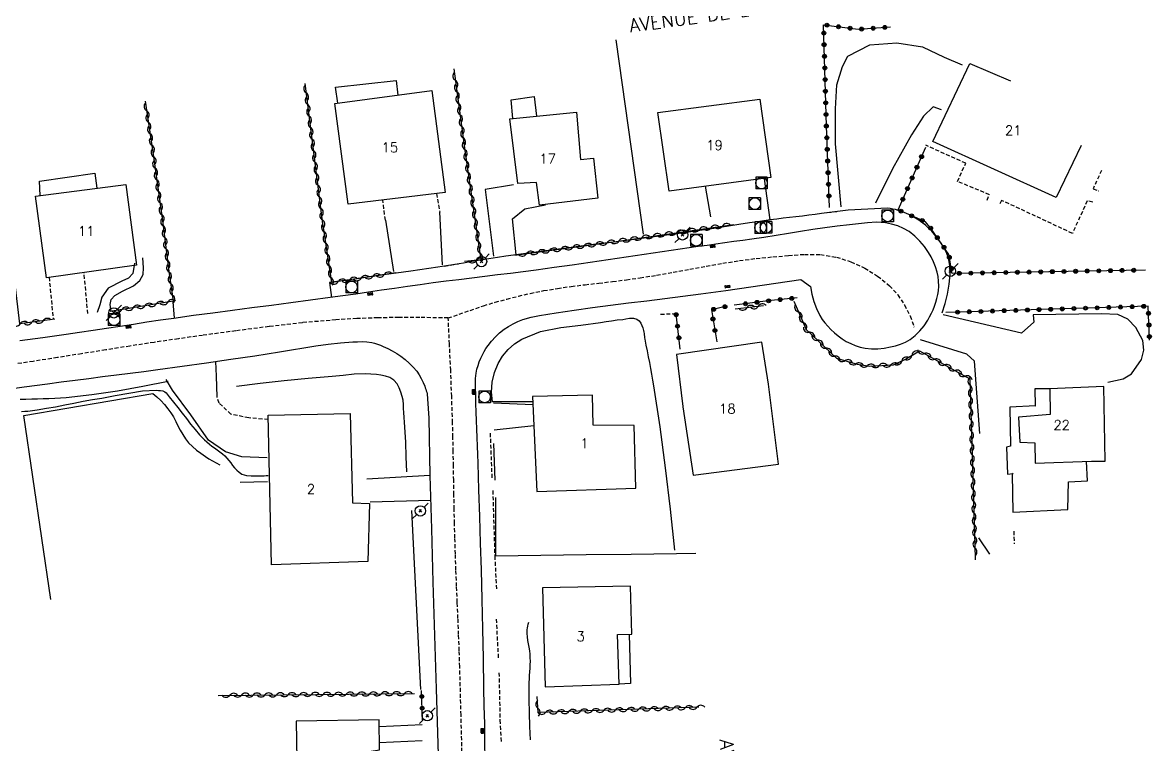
# Model space of a CAD drawing. Header units: millimetres. Extents: x 150997 to 152001, y 151999 to 153001.
# Drawn here: x 151573.2 to 151718.6, y 152225.1 to 152318.2 of the extents above; entities that cross this region are included whole.
import ezdxf
from ezdxf.enums import TextEntityAlignment as Align

# ---------------------------------------------------------------- set-up
doc = ezdxf.new("R2010")
doc.units = ezdxf.units.MM
doc.linetypes.add('DASHED', pattern=[0.75, 0.5, -0.25])
doc.layers.get('0').update_dxf_attribs({"linetype": 'CONTINUOUS'})
for name, color, linetype in [('W0001', 6, 'DASHED'), ('W0008', 7, 'CONTINUOUS'), ('W0014', 7, 'CONTINUOUS'), ('W0017', 7, 'CONTINUOUS'), ('W0101', 7, 'CONTINUOUS'), ('W0104', 1, 'CONTINUOUS'), ('W0112', 1, 'DASHED'), ('W0211', 2, 'CONTINUOUS'), ('W0214', 2, 'CONTINUOUS'), ('W0300', 7, 'CONTINUOUS'), ('W0310', 3, 'CONTINUOUS'), ('W0323', 7, 'CONTINUOUS'), ('W0401', 7, 'CONTINUOUS'), ('W0420', 7, 'CONTINUOUS'), ('W0473', 7, 'CONTINUOUS'), ('W0989', 7, 'CONTINUOUS'), ('W0991', 7, 'CONTINUOUS')]:
    doc.layers.add(name, color=color, linetype=linetype)
doc.styles.get("Standard").update_dxf_attribs({"font": 'romans.shx', "width": 0.85})

# ---------------------------------------------------------------- blocks, each defined once
blk = doc.blocks.new('T420')
for p, q in [((0.75, 0.75), (-0.75, 0.75)), ((-0.75, 0.75), (-0.75, -0.75)), ((0.75, 0.75), (0.75, -0.75)), ((0.75, -0.75), (-0.75, -0.75))]:
    blk.add_line(p, q)
blk.add_ellipse((0, 0), major_axis=(-0.53, 0.53), ratio=1, start_param=3.926991, end_param=10.210176)
blk = doc.blocks.new('T401')
for p, q in [((-0.3, 0.3), (0, 0.3)), ((-0.3, -0.25), (-0.3, 0.3)), ((-0.3, 0.15), (0, 0.15)), ((-0.3, 0), (0, 0)), ((0, 0.3), (0, -0.25)), ((-0.3, -0.15), (0, -0.15)), ((-0.3, -0.25), (-0.3, -0.3)), ((-0.3, -0.3), (0, -0.3)), ((0, -0.3), (0, -0.25))]:
    blk.add_line(p, q)
blk = doc.blocks.new('T473')
for p, q in [((-0.166667, 0.166667), (0.166667, -0.166667)), ((-0.166667, -0.166667), (0.166667, 0.166667)), ((0.500001, 0.500001), (1.000002, 1.000002)), ((-1.000002, -1.000002), (-0.500001, -0.500001))]:
    blk.add_line(p, q)
blk.add_ellipse((0, 0), major_axis=(0.471405, 0.471405), ratio=1, start_param=5.4977871438, end_param=11.780972451)
blk = doc.blocks.new('t310o')
at = {"color": 0, "linetype": 'Continuous'}
for centre, start, end in [((-0.5, 0.38), 216.8699, 323.1304), ((0.5, -0.37), 36.8699, 143.1303)]:
    blk.add_arc(centre, 0.625, start, end, dxfattribs=at)
blk = doc.blocks.new('t323o')
at = {"color": 0, "linetype": 'Continuous'}
for radius in [0.25, 0.15]:
    blk.add_circle((0, 0), radius, dxfattribs=at)

msp = doc.modelspace()

# ---------------------------------------------------------------- linework, layer by layer
at = {"layer": 'W0001'}
for points in [[(151628.02, 152280.09), (151632.57, 152281.67), (151634.06, 152282.12), (151635.56, 152282.53), (151637.07, 152282.91), (151638.59, 152283.26), (151640.34, 152283.61), (151642.11, 152283.91), (151643.88, 152284.16), (151645.65, 152284.38), (151647.43, 152284.58), (151649.2, 152284.79), (151650.98, 152285.01), (151652.75, 152285.26), (151654.88, 152285.6), (151657.02, 152285.98), (151659.14, 152286.37), (151661.27, 152286.77), (151663.4, 152287.14), (151665.55, 152287.48), (151667.7, 152287.76), (151669.86, 152287.97), (151671.87, 152288.14), (151673.92, 152288.29), (151675.99, 152288.27), (151678.04, 152287.93), (151679.91, 152287.34), (151681.69, 152286.52), (151683.36, 152285.48), (151684.89, 152284.24), (151685.95, 152283.07), (151686.83, 152281.77), (151687.53, 152280.36), (151688.06, 152278.9)], [(151628.02, 152280.09), (151624.36, 152280.15), (151621.66, 152280.15), (151618.95, 152280.11), (151616.24, 152280.01), (151613.54, 152279.85), (151609.23, 152279.48), (151604.94, 152278.99), (151600.65, 152278.43), (151596.37, 152277.85), (151593.25, 152277.41), (151590.13, 152276.95), (151587.01, 152276.47), (151583.89, 152275.98), (151580.78, 152275.48), (151577.67, 152274.99), (151574.55, 152274.5), (151571.43, 152274.04)], [(151629.83, 152222.68), (151629.68, 152228.91), (151629.51, 152235.13), (151629.44, 152237.21), (151629.36, 152239.29), (151629.28, 152241.37), (151629.19, 152243.44), (151629.1, 152245.52), (151629.02, 152247.6), (151628.94, 152249.68), (151628.88, 152251.75), (151628.83, 152253.61), (151628.79, 152255.47), (151628.76, 152257.33), (151628.73, 152259.18), (151628.7, 152261.04), (151628.67, 152262.9), (151628.63, 152264.76), (151628.58, 152266.61), (151628.47, 152269.98), (151628.34, 152273.35), (151628.19, 152276.72), (151628.02, 152280.09)]]:
    msp.add_lwpolyline(points, dxfattribs=at)
at = {"layer": 'W0008'}
msp.add_lwpolyline([(151570.39, 152270.79), (151573.38, 152271.21), (151576.37, 152271.62), (151578.15, 152271.85), (151579.93, 152272.08), (151581.71, 152272.31), (151583.48, 152272.53), (151585.26, 152272.75), (151587.04, 152272.98), (151588.82, 152273.21), (151590.6, 152273.45), (151593.73, 152273.88), (151596.86, 152274.32), (151599.99, 152274.77), (151603.12, 152275.21), (151604.7, 152275.45), (151606.27, 152275.71), (151607.84, 152275.98), (151609.4, 152276.24), (151610.98, 152276.49), (151612.56, 152276.71), (151614.14, 152276.88), (151615.73, 152277), (151616.34, 152277.03), (151616.95, 152277.04), (151617.55, 152277.01), (151618.16, 152276.93), (151618.54, 152276.84), (151618.91, 152276.71), (151619.28, 152276.57), (151619.64, 152276.41), (151620.23, 152276.14), (151620.81, 152275.84), (151621.38, 152275.52), (151621.93, 152275.15), (151622.48, 152274.72), (151623.01, 152274.26), (151623.51, 152273.76), (151623.96, 152273.23), (151624.27, 152272.77), (151624.54, 152272.29), (151624.78, 152271.79), (151624.99, 152271.29), (151625.07, 152271.1), (151625.14, 152270.91), (151625.2, 152270.72), (151625.25, 152270.52), (151625.29, 152270.31), (151625.32, 152270.1), (151625.35, 152269.88), (151625.37, 152269.67), (151625.52, 152267.2), (151625.58, 152264.73), (151625.61, 152262.25), (151625.66, 152259.78), (151625.86, 152252.91), (151626.06, 152246.05), (151626.26, 152239.18), (151626.46, 152232.31)], dxfattribs=at)
at = {"layer": 'W0014'}
for points in [[(151676.13, 152293.57), (151675.31, 152293.44), (151674.48, 152293.32), (151673.66, 152293.22), (151672.83, 152293.12), (151672, 152293.03), (151671.18, 152292.94), (151670.35, 152292.84), (151669.52, 152292.73), (151668.17, 152292.54), (151666.83, 152292.34), (151665.48, 152292.14), (151664.13, 152291.93), (151662.78, 152291.71), (151661.44, 152291.51), (151660.09, 152291.3), (151658.74, 152291.11), (151655.83, 152290.71), (151652.92, 152290.33), (151650.01, 152289.95), (151647.1, 152289.59), (151644.18, 152289.22), (151641.27, 152288.84), (151638.36, 152288.45), (151635.46, 152288.04), (151634.36, 152287.88), (151633.27, 152287.71), (151632.17, 152287.53), (151631.08, 152287.35), (151629.99, 152287.17), (151628.89, 152287), (151627.8, 152286.82), (151626.7, 152286.65), (151623.21, 152286.13), (151619.72, 152285.63), (151616.23, 152285.14), (151612.73, 152284.67)], [(151679.55, 152293.98), (151676.13, 152293.57)], [(151684.63, 152294.22), (151679.55, 152293.98)], [(151687.71, 152293.25), (151687.3, 152293.46), (151686.87, 152293.65), (151686.44, 152293.82), (151686, 152293.96), (151685.66, 152294.06), (151685.32, 152294.13), (151684.98, 152294.19), (151684.63, 152294.22)], [(151691.66, 152280.74), (151692.04, 152281.95), (151692.36, 152283.18), (151692.59, 152284.43), (151692.7, 152285.71), (151692.69, 152286.27), (151692.65, 152286.83), (151692.57, 152287.38), (151692.43, 152287.92), (151692.17, 152288.6), (151691.84, 152289.24), (151691.45, 152289.84), (151691.03, 152290.42), (151690.33, 152291.26), (151689.54, 152292.03), (151688.67, 152292.7), (151687.71, 152293.25)], [(151674.7, 152284.13), (151674.89, 152283.17), (151675.13, 152282.22), (151675.46, 152281.29), (151675.89, 152280.4), (151676.19, 152279.91), (151676.55, 152279.45), (151676.93, 152279.02), (151677.34, 152278.61), (151677.79, 152278.19), (151678.27, 152277.78), (151678.78, 152277.4), (151679.32, 152277.07), (151679.89, 152276.78), (151680.48, 152276.53), (151681.09, 152276.32), (151681.73, 152276.19), (151682.55, 152276.11), (151683.37, 152276.12), (151684.19, 152276.21), (151685, 152276.35), (151685.66, 152276.5), (151686.31, 152276.7), (151686.94, 152276.96), (151687.54, 152277.3), (151688.21, 152277.83), (151688.81, 152278.43), (151689.35, 152279.09), (151689.81, 152279.8), (151690.06, 152280.24), (151690.29, 152280.7), (151690.5, 152281.16), (151690.69, 152281.63), (151690.86, 152282.11), (151691, 152282.6), (151691.11, 152283.1), (151691.19, 152283.6), (151691.23, 152284.21), (151691.21, 152284.82), (151691.14, 152285.42), (151691.02, 152286.01), (151690.82, 152286.68), (151690.57, 152287.32), (151690.26, 152287.95), (151689.9, 152288.54), (151689.38, 152289.29), (151688.8, 152290), (151688.15, 152290.65), (151687.42, 152291.22), (151686.7, 152291.63), (151685.95, 152291.96), (151685.16, 152292.2), (151684.35, 152292.36), (151683.19, 152292.44), (151682.03, 152292.37), (151680.88, 152292.23), (151679.74, 152292.1), (151678.15, 152291.92), (151676.57, 152291.71), (151675, 152291.48), (151673.42, 152291.24), (151671.85, 152290.99), (151670.28, 152290.73), (151668.71, 152290.48), (151667.13, 152290.25), (151665.98, 152290.09), (151664.83, 152289.93), (151663.67, 152289.76), (151662.52, 152289.61), (151661.37, 152289.45), (151660.22, 152289.28), (151659.07, 152289.12), (151657.91, 152288.96), (151655.59, 152288.62), (151653.27, 152288.28), (151650.95, 152287.94), (151648.63, 152287.59), (151646.31, 152287.25), (151643.99, 152286.91), (151641.67, 152286.58), (151639.35, 152286.26), (151637.69, 152286.04), (151636.04, 152285.83), (151634.38, 152285.63), (151632.72, 152285.43), (151631.06, 152285.23), (151629.4, 152285.02), (151627.75, 152284.82), (151626.09, 152284.6), (151624.42, 152284.37), (151622.76, 152284.14), (151621.1, 152283.9), (151619.44, 152283.66), (151617.77, 152283.42), (151616.11, 152283.18), (151614.45, 152282.94), (151612.79, 152282.71), (151610.27, 152282.37), (151607.76, 152282.03), (151605.24, 152281.71), (151602.73, 152281.38), (151600.21, 152281.06), (151597.7, 152280.73), (151595.18, 152280.39), (151592.67, 152280.04), (151590.93, 152279.79), (151589.2, 152279.54), (151587.46, 152279.27), (151585.73, 152279.01), (151583.99, 152278.74), (151582.26, 152278.48), (151580.52, 152278.22), (151578.79, 152277.97), (151575.8, 152277.55), (151572.82, 152277.15)], [(151612.73, 152284.67), (151613, 152282.74)], [(151632.8, 152223.2), (151632.76, 152225.5), (151632.72, 152227.79), (151632.67, 152230.09), (151632.63, 152232.38), (151632.55, 152236.2), (151632.47, 152240.01), (151632.38, 152243.83), (151632.29, 152247.64), (151632.19, 152251.08), (151632.09, 152254.52), (151631.98, 152257.96), (151631.86, 152261.39), (151631.83, 152262.49), (151631.78, 152263.58), (151631.74, 152264.68), (151631.69, 152265.77), (151631.65, 152266.86), (151631.61, 152267.96), (151631.58, 152269.05), (151631.57, 152270.15), (151631.56, 152270.5), (151631.55, 152270.85), (151631.54, 152271.21), (151631.53, 152271.56), (151631.53, 152271.91), (151631.54, 152272.27), (151631.57, 152272.62), (151631.62, 152272.98), (151631.72, 152273.48), (151631.86, 152273.97), (151632.03, 152274.45), (151632.22, 152274.92), (151632.42, 152275.34), (151632.64, 152275.76), (151632.89, 152276.16), (151633.16, 152276.55), (151633.62, 152277.12), (151634.12, 152277.66), (151634.65, 152278.17), (151635.23, 152278.63), (151635.79, 152279.01), (151636.38, 152279.35), (151637, 152279.64), (151637.63, 152279.89), (151638.69, 152280.2), (151639.78, 152280.42), (151640.87, 152280.58), (151641.95, 152280.75), (151644.27, 152281.11), (151646.6, 152281.44), (151648.93, 152281.75), (151651.26, 152282.04), (151653.6, 152282.32), (151655.93, 152282.6), (151658.26, 152282.89), (151660.59, 152283.2), (151663.81, 152283.65), (151667.03, 152284.1), (151670.25, 152284.57), (151673.47, 152285.04)], [(151673.47, 152285.04), (151674.7, 152284.13)], [(151592.74, 152280.05), (151592.57, 152282.16)], [(151626.46, 152232.31), (151626.61, 152228.04), (151626.74, 152223.78)]]:
    msp.add_lwpolyline(points, dxfattribs=at)
at = {"layer": 'W0017'}
for points in [[(151678.66, 152294.43), (151677.92, 152302.54), (151677.92, 152307.06), (151678.09, 152310.14), (151678.84, 152312.49), (151679.5, 152313.81), (151682.34, 152315.29), (151685.82, 152315.55), (151689.13, 152315.05), (151691.91, 152313.71), (151694.27, 152312.7)], [(151691.58, 152306.92), (151690.51, 152307.3), (151689.25, 152306.1), (151687.7, 152303.71), (151685.29, 152299.29), (151683.1, 152294.89)], [(151669.49, 152292.73), (151668.78, 152298.02)], [(151636.43, 152297.23), (151632.77, 152296.66), (151633.86, 152288.05)], [(151661.13, 152297.06), (151661.8, 152293.14)], [(151636.77, 152288.23), (151636.29, 152292.87), (151637.9, 152294.15), (151640.54, 152294.69)], [(151627.3, 152286.95), (151626.93, 152293.73)], [(151619.93, 152292.69), (151620.96, 152286.1)], [(151584.58, 152280.94), (151584.45, 152281.82), (151584.58, 152282.49), (151585.06, 152282.98), (151586.03, 152283.53), (151587.45, 152284.25), (151588.28, 152284.93), (151588.73, 152285.71), (151588.77, 152286.54), (151588.68, 152287.83)], [(151587.58, 152287.16), (151587.37, 152285.83), (151586.82, 152285.22), (151585.95, 152284.85), (151584.22, 152283.94), (151583.39, 152282.77), (151583.11, 152281.78), (151582.77, 152280.81)], [(151713.03, 152271.82), (151715, 152272.24), (151716.09, 152272.91), (151717.37, 152274.73), (151717.64, 152275.93), (151717.52, 152277.19), (151716.63, 152278.87), (151715.61, 152279.92), (151714.29, 152280.53), (151712.19, 152280.64), (151703.4, 152280.5), (151703.47, 152279.57), (151701.89, 152278.14), (151691.78, 152280.49)], [(151696.51, 152265.21), (151695.85, 152274.51), (151694.83, 152275.43), (151688.88, 152277.27)], [(151598.23, 152269.92), (151598.18, 152272.57), (151598.09, 152274.5)], [(151604.7, 152262.06), (151601.44, 152262.2), (151599.34, 152262.85), (151597.14, 152264.33), (151594.85, 152267.62), (151592.49, 152270.79), (151591.67, 152272.18)], [(151633.86, 152269.17), (151638.95, 152268.94)], [(151639.06, 152266.17), (151633.93, 152265.62)], [(151617.52, 152259.34), (151625.66, 152259.85)], [(151625.75, 152256.58), (151617.96, 152256.35)], [(151624.67, 152227.68), (151619.12, 152227.41)], [(151624.66, 152225.58), (151619.14, 152225.35)]]:
    msp.add_lwpolyline(points, dxfattribs=at)
at = {"layer": 'W0101'}
for points in [[(151706.35, 152295.62), (151690.45, 152302.82), (151695.25, 152312.9), (151700.48, 152310.65)], [(151709.59, 152302.31), (151706.35, 152295.62)]]:
    msp.add_lwpolyline(points, dxfattribs=at)
for points in [[(151627.62, 152296.27), (151615.11, 152294.75), (151613.39, 152307.71), (151625.92, 152309.41)], [(151669.6, 152298.18), (151656.5, 152296.45), (151655.05, 152306.57), (151668.18, 152308.28)], [(151647.29, 152295.51), (151639.77, 152294.63), (151639.41, 152297.57), (151637, 152297.43), (151635.97, 152305.77), (151644.57, 152306.61), (151645.08, 152300.53), (151646.74, 152300.67)], [(151587.84, 152286.9), (151576.27, 152285.27), (151574.83, 152295.8), (151586.49, 152297.28)], [(151670.59, 152261.27), (151669.28, 152271.57), (151668.45, 152276.99), (151657.42, 152275.4), (151658.26, 152268.69), (151658.26, 152268.66), (151659.58, 152259.82)], [(151638.9, 152269.98), (151639.42, 152257.71), (151652.2, 152258.14), (151651.97, 152266.23), (151646.72, 152266.27), (151646.6, 152270.16)], [(151712.68, 152261.64), (151712.52, 152271.24), (151705.54, 152270.97), (151705.59, 152267.66), (151701.49, 152267.3), (151701.67, 152264.08), (151703.61, 152264.02), (151703.66, 152261.36), (151710.91, 152261.62)], [(151615.39, 152267.78), (151615.69, 152256.26), (151617.87, 152256.2), (151617.68, 152248.69), (151605.27, 152248.29), (151604.81, 152267.58)], [(151651.51, 152245.53), (151640.17, 152245.32), (151640.51, 152232.56), (151650.07, 152232.88), (151649.84, 152239.3), (151651.69, 152239.36)], [(151618.33, 152215.8), (151618.11, 152224.26), (151619.15, 152224.44), (151619.11, 152228.29), (151608.41, 152228.14), (151608.66, 152215.53)]]:
    msp.add_lwpolyline(points, close=True, dxfattribs=at)
at = {"layer": 'W0104'}
for points in [[(151613.8, 152307.77), (151613.48, 152309.83), (151621.32, 152310.71), (151621.52, 152308.82)], [(151636.35, 152305.81), (151636.13, 152308.22), (151639.1, 152308.63), (151639.38, 152306.11)], [(151575.46, 152295.88), (151575.36, 152297.73), (151582.47, 152298.75), (151582.75, 152296.81)], [(151705.54, 152270.97), (151703.6, 152270.96), (151703.65, 152268.78), (151703.68, 152268.78), (151700.38, 152268.6), (151700.49, 152263.57), (151700.49, 152263.55), (151699.96, 152263.44), (151700.07, 152259.97), (151700.82, 152260.04), (151700.69, 152259.98), (151700.77, 152255.08), (151707.88, 152255.43), (151707.95, 152258.96), (151710.42, 152259.1), (151710.29, 152261.6)], [(151651.34, 152239.35), (151651.52, 152232.98), (151650.07, 152232.88)]]:
    msp.add_lwpolyline(points, dxfattribs=at)
at = {"layer": 'W0112'}
for points in [[(151697.45, 152295.27), (151697.77, 152295.98), (151693.65, 152297.68), (151694.7, 152300.02), (151689.55, 152302.35)], [(151712.21, 152299.1), (151711.12, 152296.75), (151711.84, 152296.46)], [(151626.52, 152296.13), (151626.93, 152293.73)], [(151619.93, 152292.69), (151619.58, 152295.29)], [(151711.07, 152295.02), (151710.36, 152295.18), (151708.46, 152290.99), (151699.33, 152295.25), (151699.01, 152294.64)], [(151676.87, 152293.67), (151678.17, 152293.82)], [(151581.57, 152280.65), (151581.1, 152285.95)], [(151627.52, 152286.77), (151629.35, 152287.08)], [(151576.59, 152285.33), (151577.11, 152280.03)], [(151657.38, 152280.62), (151655.23, 152280.52)], [(151604.83, 152267.01), (151602.32, 152267.21), (151600.01, 152267.69), (151598.49, 152269.12), (151598.23, 152269.92)], [(151633.42, 152265.25), (151633.66, 152259.26)], [(151633.76, 152257.84), (151634.02, 152249.41), (151634.24, 152244.95)], [(151700.91, 152252.62), (151700.94, 152250.97)], [(151634.2, 152241.29), (151634.47, 152236.22)], [(151634.56, 152234.37), (151634.69, 152228.38), (151634.67, 152228.27), (151634.83, 152225.43)]]:
    msp.add_lwpolyline(points, dxfattribs=at)
at = {"layer": 'W0211'}
for points in [[(151573.05, 152268.03), (151573.45, 152268.06), (151573.85, 152268.1), (151575.04, 152268.26), (151576.24, 152268.45), (151577.43, 152268.66), (151578.62, 152268.89), (151579.8, 152269.12), (151580.99, 152269.35), (151582.18, 152269.57), (151583.37, 152269.77), (151585.1, 152270.08), (151586.85, 152270.42), (151588.61, 152270.68), (151590.39, 152270.77), (151590.67, 152270.76), (151590.95, 152270.75), (151591.24, 152270.69), (151591.51, 152270.58), (151591.68, 152270.45), (151591.82, 152270.28), (151591.95, 152270.1), (151592.07, 152269.94), (151592.64, 152269.25), (151593.2, 152268.54), (151593.74, 152267.83), (151594.28, 152267.12), (151594.83, 152266.41), (151595.4, 152265.71), (151595.99, 152265.04), (151596.61, 152264.39), (151596.92, 152264.11), (151597.24, 152263.84), (151597.58, 152263.59), (151597.92, 152263.34), (151598.26, 152263.1), (151598.59, 152262.85), (151598.92, 152262.6), (151599.23, 152262.32), (151599.51, 152262.04), (151599.77, 152261.73), (151600, 152261.41), (151600.23, 152261.09), (151600.49, 152260.77), (151600.77, 152260.47), (151601.08, 152260.2), (151601.44, 152259.98), (151602.02, 152259.79), (151602.62, 152259.73), (151603.22, 152259.74), (151603.79, 152259.74), (151604.05, 152259.74), (151604.32, 152259.75), (151604.58, 152259.77), (151604.84, 152259.8)], [(151696.36, 152251.75), (151697.79, 152249.64)], [(151638.63, 152225.71), (151638.54, 152227.45), (151638.48, 152229.19), (151638.45, 152230.93), (151638.45, 152232.67), (151638.46, 152233.12), (151638.48, 152233.58), (151638.51, 152234.03), (151638.54, 152234.48), (151638.57, 152234.94), (151638.6, 152235.39), (151638.61, 152235.85), (151638.6, 152236.3), (151638.57, 152236.75), (151638.52, 152237.2), (151638.45, 152237.65), (151638.37, 152238.09), (151638.3, 152238.54), (151638.24, 152238.98), (151638.21, 152239.44), (151638.21, 152239.89), (151638.23, 152240.14), (151638.27, 152240.39), (151638.33, 152240.63), (151638.4, 152240.87)]]:
    msp.add_lwpolyline(points, dxfattribs=at)
at = {"layer": 'W0214'}
msp.add_lwpolyline([(151572.86, 152269.61), (151573.6, 152269.64), (151574.35, 152269.67), (151575.09, 152269.68), (151575.83, 152269.7), (151576.57, 152269.72), (151577.31, 152269.75), (151578.06, 152269.79), (151578.8, 152269.85), (151582.11, 152270.24), (151585.41, 152270.71), (151588.69, 152271.29), (151591.95, 152271.95)], dxfattribs=at)
at = {"layer": 'W0300'}
for points in [[(151653.2, 152290.88), (151649.67, 152315.94)], [(151633.71, 152269.28), (151633.6, 152270.55), (151633.68, 152271.82), (151633.97, 152273.06), (151634.44, 152274.24), (151635.01, 152275.18), (151635.73, 152276.03), (151636.56, 152276.75), (151637.49, 152277.34), (151639.93, 152278.34), (151642.53, 152278.86), (151645.13, 152279.15), (151647.65, 152279.5), (151648.36, 152279.62), (151649.07, 152279.74), (151649.79, 152279.83), (151650.51, 152279.91), (151650.93, 152279.97), (151651.39, 152280.06), (151651.88, 152280.08), (151652.34, 152279.94), (151652.62, 152279.72), (151652.83, 152279.43), (151652.97, 152279.12), (151653.09, 152278.82), (151653.15, 152278.64), (151653.2, 152278.46), (151653.23, 152278.28), (151653.26, 152278.09), (151653.28, 152277.91), (151653.3, 152277.72), (151653.32, 152277.54), (151653.35, 152277.35), (151653.49, 152276.6), (151653.64, 152275.85), (151653.79, 152275.1), (151653.94, 152274.35), (151654.08, 152273.59), (151654.23, 152272.84), (151654.36, 152272.09), (151654.49, 152271.33), (151655.28, 152266.05), (151655.99, 152260.76), (151656.62, 152255.47), (151657.18, 152250.16)], [(151622.67, 152260.26), (151622.62, 152262.18), (151622.54, 152264.1), (151622.43, 152266.01), (151622.3, 152267.93), (151622.28, 152268.44), (151622.26, 152268.96), (151622.21, 152269.48), (151622.1, 152269.99), (151621.93, 152270.54), (151621.72, 152271.09), (151621.43, 152271.62), (151621.03, 152272.07), (151620.51, 152272.4), (151619.93, 152272.61), (151619.34, 152272.73), (151618.76, 152272.82), (151617.33, 152272.91), (151615.89, 152272.83), (151614.48, 152272.68), (151613.07, 152272.54), (151609.98, 152272.28), (151606.89, 152271.98), (151603.81, 152271.63), (151600.73, 152271.24)], [(151573.35, 152267.53), (151589.94, 152270.37)], [(151589.94, 152270.37), (151590.48, 152269.92), (151590.98, 152269.44), (151591.46, 152268.93), (151591.91, 152268.4), (151592.28, 152267.87), (151592.61, 152267.33), (151592.91, 152266.76), (151593.2, 152266.19), (151593.49, 152265.62), (151593.81, 152265.06), (151594.16, 152264.52), (151594.56, 152264.02), (151595.05, 152263.51), (151595.6, 152263.06), (151596.16, 152262.65), (151596.74, 152262.25), (151597.19, 152261.95), (151597.64, 152261.68), (151598.11, 152261.42), (151598.59, 152261.18)], [(151638.93, 152269.27), (151633.71, 152269.28)], [(151576.81, 152243.79), (151573.35, 152267.53)], [(151633.85, 152263.9), (151634.02, 152259.2)], [(151601.23, 152258.94), (151604.75, 152259.01)], [(151634.13, 152256.97), (151634.12, 152249.39)], [(151624.49, 152232.21), (151623.32, 152255.28)], [(151634.12, 152249.42), (151639.95, 152249.51), (151645.78, 152249.59), (151651.61, 152249.67), (151657.43, 152249.75), (151659.91, 152249.78)]]:
    msp.add_lwpolyline(points, dxfattribs=at)
at = {"layer": 'W0310'}
for points in [[(151628.74, 152312.18), (151630.16, 152301.66), (151632.24, 152287.58), (151630.14, 152287.35)], [(151621.26, 152285.91), (151613.01, 152284.66), (151611.93, 152291.76), (151611.92, 152291.87), (151609.57, 152310.29)], [(151588.96, 152308.05), (151589.96, 152301.46), (151591.15, 152292.97), (151592.02, 152286.12), (151592.58, 152282.25), (151584.48, 152280.93)], [(151577.32, 152279.92), (151572.83, 152279.34), (151571.06, 152294.23), (151571.05, 152294.42), (151569.63, 152305.34)], [(151636.62, 152288.17), (151649.96, 152289.98), (151664.81, 152292.15)], [(151668.66, 152281.67), (151665, 152281.24)], [(151672.54, 152282.24), (151674.13, 152278.6), (151678.07, 152274.9), (151680.71, 152274.14), (151682.34, 152273.9), (151685.42, 152274.05), (151686.95, 152274.77), (151688.73, 152275.85)], [(151688.73, 152275.85), (151695.24, 152272.25), (151695.89, 152250.84), (151695.92, 152248.94)], [(151598.39, 152231.45), (151623.66, 152231.7)], [(151660.31, 152229.93), (151639.62, 152229.25), (151639.49, 152231.29)]]:
    msp.add_lwpolyline(points, dxfattribs=at)
at = {"layer": 'W0323'}
for points in [[(151677.14, 152294.32), (151676.75, 152304.85), (151676.39, 152317.88), (151680.86, 152317.29), (151685, 152317.6)], [(151686, 152294.02), (151689.56, 152302.1)], [(151717.86, 152286.27), (151692.97, 152285.83), (151692.53, 152288.28), (151690.26, 152291.58), (151689.54, 152292.46), (151686, 152294.02)], [(151663.94, 152281.6), (151661.93, 152281.13), (151662.64, 152277)], [(151672.98, 152282.69), (151669.26, 152282.29), (151664.85, 152281.73)], [(151718.39, 152277.23), (151718.23, 152281.61), (151692.16, 152280.79)], [(151657.93, 152276.05), (151657.38, 152280.62)], [(151624.72, 152228.32), (151624.59, 152232.1)]]:
    msp.add_lwpolyline(points, dxfattribs=at)

# ---------------------------------------------------------------- block references
at = {"layer": 'W0310'}
for p, rotation in [((151628.93, 152310.72), 277.7032037438422), ((151609.72, 152309.09), 97.27655832045834), ((151629.13, 152309.24), 277.7032037438422), ((151589.15, 152306.8), 278.6892054568195), ((151609.91, 152307.6), 97.27655832045834), ((151629.33, 152307.75), 277.7032037438422), ((151589.38, 152305.32), 278.6892054568195), ((151610.1, 152306.11), 97.27655832045834), ((151629.54, 152306.27), 277.7032037438422), ((151589.6, 152303.84), 278.6892054568195), ((151610.29, 152304.63), 97.27655832045834), ((151629.74, 152304.78), 277.7032037438422), ((151589.83, 152302.35), 278.6892054568195), ((151610.48, 152303.14), 97.27655832045834), ((151629.94, 152303.29), 277.7032037438422), ((151590.05, 152300.87), 277.9270104242516), ((151610.67, 152301.65), 97.27655832045834), ((151630.14, 152301.81), 277.7032037438422), ((151610.86, 152300.16), 97.27655832045834), ((151630.36, 152300.32), 278.426527535716), ((151590.25, 152299.38), 277.9270104242516), ((151611.05, 152298.68), 97.27655832045834), ((151630.58, 152298.84), 278.426527535716), ((151590.46, 152297.9), 277.9270104242516), ((151611.24, 152297.19), 97.27655832045834), ((151630.8, 152297.35), 278.426527535716), ((151590.67, 152296.41), 277.9270104242516), ((151611.43, 152295.7), 97.27655832045834), ((151631.02, 152295.87), 278.426527535716), ((151590.88, 152294.93), 277.9270104242516), ((151611.62, 152294.21), 97.27655832045834), ((151631.24, 152294.39), 278.426527535716), ((151591.08, 152293.44), 277.9270104242516), ((151611.81, 152292.72), 97.27655832045834), ((151631.46, 152292.9), 278.426527535716), ((151591.28, 152291.95), 277.2939327332064), ((151612.01, 152291.24), 98.62974579032415), ((151631.68, 152291.42), 278.426527535716), ((151660.39, 152291.5), 8.29856169766284), ((151661.88, 152291.72), 8.29856169766284), ((151663.36, 152291.93), 8.29856169766284), ((151591.47, 152290.47), 277.2939327332064), ((151612.23, 152289.75), 98.62974579032415), ((151631.89, 152289.94), 278.426527535716), ((151650, 152289.99), 8.29856169766284), ((151651.49, 152290.2), 8.29856169766284), ((151652.97, 152290.42), 8.29856169766284), ((151654.45, 152290.64), 8.29856169766284), ((151655.94, 152290.85), 8.29856169766284), ((151657.42, 152291.07), 8.29856169766284), ((151658.91, 152291.29), 8.29856169766284), ((151591.66, 152288.98), 277.2939327332064), ((151612.46, 152288.27), 98.62974579032415), ((151632.11, 152288.45), 278.426527535716), ((151639.6, 152288.57), 7.725472766970932), ((151641.08, 152288.78), 7.725472766970932), ((151642.57, 152288.98), 7.725472766970932), ((151644.06, 152289.18), 7.725472766970932), ((151645.54, 152289.38), 7.725472766970932), ((151647.03, 152289.58), 7.725472766970932), ((151648.52, 152289.78), 7.725472766970932), ((151591.85, 152287.49), 277.2939327332064), ((151612.68, 152286.79), 98.62974579032415), ((151631.63, 152287.51), 186.1970508800845), ((151638.11, 152288.37), 7.725472766970932), ((151592.04, 152286), 278.2274208119374), ((151612.91, 152285.3), 98.62974579032415), ((151619.77, 152285.68), 188.6078312334517), ((151592.26, 152284.52), 278.2274208119374), ((151613.84, 152284.78), 188.6078312334517), ((151615.33, 152285.01), 188.6078312334517), ((151616.81, 152285.23), 188.6078312334517), ((151618.29, 152285.46), 188.6078312334517), ((151592.47, 152283.03), 278.2274208119374), ((151585.96, 152281.17), 189.2683839416796), ((151587.44, 152281.41), 189.2683839416796), ((151588.92, 152281.65), 189.2683839416796), ((151590.4, 152281.9), 189.2683839416796), ((151591.89, 152282.14), 189.2683839416796), ((151666.49, 152281.41), 186.6670617916398), ((151667.98, 152281.59), 186.6670617916398), ((151673.14, 152280.86), 293.5451447949965), ((151575.83, 152279.73), 187.4106767003768), ((151673.74, 152279.49), 293.5451447949965), ((151572.86, 152279.34), 187.4106767003768), ((151574.35, 152279.54), 187.4106767003768), ((151674.51, 152278.24), 316.8834089365835), ((151675.61, 152277.21), 316.8834089365835), ((151676.7, 152276.19), 316.8834089365835), ((151677.8, 152275.16), 316.8834089365835), ((151687.77, 152275.27), 31.35120353117181), ((151689.39, 152275.49), 331.0209139212482), ((151679.15, 152274.59), 343.9745581562847), ((151680.59, 152274.18), 343.9745581562847), ((151682.07, 152273.94), 351.4606138174414), ((151683.57, 152273.96), 2.782763495543404), ((151685.07, 152274.03), 2.782763495543404), ((151686.46, 152274.54), 25.22824034283043), ((151690.7, 152274.76), 331.0209139212482), ((151692.01, 152274.03), 331.0209139212482), ((151693.33, 152273.31), 331.0209139212482), ((151694.64, 152272.58), 331.0209139212482), ((151695.26, 152271.43), 271.7419442908059), ((151695.31, 152269.93), 271.7419442908059), ((151695.35, 152268.43), 271.7419442908059), ((151695.4, 152266.94), 271.7419442908059), ((151695.45, 152265.44), 271.7419442908059), ((151695.49, 152263.94), 271.7419442908059), ((151695.54, 152262.44), 271.7419442908059), ((151695.58, 152260.94), 271.7419442908059), ((151695.63, 152259.44), 271.7419442908059), ((151695.67, 152257.94), 271.7419442908059), ((151695.72, 152256.44), 271.7419442908059), ((151695.76, 152254.94), 271.7419442908059), ((151695.81, 152253.44), 271.7419442908059), ((151695.86, 152251.94), 271.7419442908059), ((151695.89, 152250.44), 270.7925905340365), ((151599.89, 152231.47), 0.5560979793554028), ((151601.39, 152231.48), 0.5560979793554028), ((151602.89, 152231.49), 0.5560979793554028), ((151604.39, 152231.51), 0.5560979793554028), ((151605.89, 152231.52), 0.5560979793554028), ((151607.39, 152231.54), 0.5560979793554028), ((151608.89, 152231.55), 0.5560979793554028), ((151610.39, 152231.57), 0.5560979793554028), ((151611.89, 152231.58), 0.5560979793554028), ((151613.39, 152231.6), 0.5560979793554028), ((151614.89, 152231.61), 0.5560979793554028), ((151616.39, 152231.63), 0.5560979793554028), ((151617.89, 152231.64), 0.5560979793554028), ((151619.39, 152231.65), 0.5560979793554028), ((151620.89, 152231.67), 0.5560979793554028), ((151622.39, 152231.68), 0.5560979793554028), ((151639.59, 152229.79), 93.53609612477732), ((151640.58, 152229.28), 181.872956708554), ((151642.07, 152229.33), 181.872956708554), ((151643.57, 152229.38), 181.872956708554), ((151645.07, 152229.43), 181.872956708554), ((151646.57, 152229.48), 181.872956708554), ((151648.07, 152229.53), 181.872956708554), ((151649.57, 152229.58), 181.872956708554), ((151651.07, 152229.63), 181.872956708554), ((151652.57, 152229.68), 181.872956708554), ((151654.07, 152229.72), 181.872956708554), ((151655.57, 152229.77), 181.872956708554), ((151657.07, 152229.82), 181.872956708554), ((151658.57, 152229.87), 181.872956708554), ((151660.07, 152229.92), 181.872956708554)]:
    msp.add_blockref('t310o', p, dxfattribs=dict(at, rotation=rotation))
at = {"layer": 'W0323'}
for p, rotation in [((151676.82, 152317.82), 352.4742762684261), ((151678.31, 152317.62), 352.4742762684261), ((151676.42, 152316.81), 91.57844495819205), ((151679.8, 152317.43), 352.4742762684261), ((151681.29, 152317.32), 4.277089404201627), ((151682.78, 152317.43), 4.277089404201627), ((151684.28, 152317.54), 4.277089404201627), ((151676.46, 152315.31), 91.57844495819205), ((151676.51, 152313.81), 91.57844495819205), ((151676.55, 152312.31), 91.57844495819205), ((151676.59, 152310.81), 91.57844495819205), ((151676.63, 152309.31), 91.57844495819205), ((151676.67, 152307.81), 91.57844495819205), ((151676.71, 152306.31), 91.57844495819205), ((151676.75, 152304.82), 92.07841408480805), ((151676.81, 152303.32), 92.07841408480805), ((151676.86, 152301.82), 92.07841408480805), ((151676.92, 152300.32), 92.07841408480805), ((151689.02, 152300.88), 66.23648822038395), ((151676.97, 152298.82), 92.07841408480805), ((151688.42, 152299.51), 66.23648822038395), ((151677.03, 152297.32), 92.07841408480805), ((151687.81, 152298.14), 66.23648822038395), ((151677.08, 152295.82), 92.07841408480805), ((151687.21, 152296.76), 66.23648822038395), ((151686.6, 152295.39), 66.23648822038395), ((151686.37, 152293.86), 156.2748836914057), ((151687.74, 152293.25), 156.2748836914057), ((151689.11, 152292.65), 156.2748836914057), ((151690.19, 152291.66), 129.0938588859441), ((151691.05, 152290.43), 124.5504903587464), ((151691.9, 152289.2), 124.5504903587464), ((151692.6, 152287.9), 100.2143806059796), ((151692.87, 152286.42), 100.2143806059796), ((151693.87, 152285.84), 181.0255487407201), ((151695.37, 152285.87), 181.0255487407201), ((151696.87, 152285.9), 181.0255487407201), ((151698.37, 152285.92), 181.0255487407201), ((151699.87, 152285.95), 181.0255487407201), ((151701.37, 152285.98), 181.0255487407201), ((151702.87, 152286), 181.0255487407201), ((151704.37, 152286.03), 181.0255487407201), ((151705.87, 152286.06), 181.0255487407201), ((151707.37, 152286.08), 181.0255487407201), ((151708.87, 152286.11), 181.0255487407201), ((151710.36, 152286.14), 181.0255487407201), ((151711.86, 152286.16), 181.0255487407201), ((151713.36, 152286.19), 181.0255487407201), ((151714.86, 152286.22), 181.0255487407201), ((151716.36, 152286.24), 181.0255487407201), ((151663.68, 152281.54), 193.0736626183589), ((151666.33, 152281.92), 187.3247637597343), ((151667.82, 152282.11), 187.3247637597343), ((151669.31, 152282.3), 186.0611148795831), ((151670.8, 152282.46), 186.0611148795831), ((151672.29, 152282.61), 186.0611148795831), ((151708.65, 152281.31), 181.7863424408343), ((151710.15, 152281.35), 181.7863424408343), ((151711.65, 152281.4), 181.7863424408343), ((151713.15, 152281.45), 181.7863424408343), ((151714.65, 152281.49), 181.7863424408343), ((151716.15, 152281.54), 181.7863424408343), ((151717.65, 152281.59), 181.7863424408343), ((151657.39, 152280.52), 96.87043868891064), ((151662.13, 152279.96), 279.8236987721688), ((151662.22, 152281.2), 193.0736626183589), ((151693.66, 152280.84), 181.7863424408343), ((151695.16, 152280.89), 181.7863424408343), ((151696.66, 152280.93), 181.7863424408343), ((151698.16, 152280.98), 181.7863424408343), ((151699.66, 152281.03), 181.7863424408343), ((151701.16, 152281.07), 181.7863424408343), ((151702.66, 152281.12), 181.7863424408343), ((151704.16, 152281.17), 181.7863424408343), ((151705.66, 152281.21), 181.7863424408343), ((151707.15, 152281.26), 181.7863424408343), ((151718.26, 152280.69), 92.1476716688453), ((151657.57, 152279.03), 96.87043868891064), ((151662.39, 152278.48), 279.8236987721688), ((151718.32, 152279.19), 92.1476716688453), ((151657.75, 152277.54), 96.87043868891064), ((151718.38, 152277.69), 92.1476716688453), ((151624.62, 152231.31), 91.95096349895596), ((151624.67, 152229.81), 91.95096349895596)]:
    msp.add_blockref('t323o', p, dxfattribs=dict(at, rotation=rotation))
at = {"layer": 'W0401'}
for p, rotation in [((151662.1, 152289.46), 97.88108139246553), ((151617.97, 152283.33), 98.29701259216269), ((151664.02, 152283.99), 277.9797143330369), ((151586.82, 152279.08), 98.71469232028731), ((151631.45, 152270.57), 1.436296802270972), ((151632.57, 152226.88), 1.027387037040649)]:
    msp.add_blockref('T401', p, dxfattribs=dict(at, rotation=rotation))
at = {"layer": 'W0420'}
for p in [(151668.39, 152297.48), (151667.53, 152294.82), (151684.64, 152293.25), (151668.28, 152291.73), (151668.99, 152291.76), (151659.98, 152290.1), (151615.57, 152284.08), (151584.96, 152279.86), (151632.71, 152269.92)]:
    msp.add_blockref('T420', p, dxfattribs=at)
at = {"layer": 'W0473'}
for p in [(151658.22, 152290.8), (151632.31, 152287.36), (151692.72, 152286.11), (151584.94, 152280.75), (151624.43, 152255.23), (151625.33, 152228.83)]:
    msp.add_blockref('T473', p, dxfattribs=at)

# ---------------------------------------------------------------- texts
at = {"layer": 'W0989'}
for s, rotation, p in [("AVENUE DE L'ARMISTICE   ", 7.8561, (151651.47, 152316.9)), ('AVENUE BRITANNIQUE   ', 271.6065, (151663.02, 152225.74))]:
    msp.add_text(s, height=1.75, rotation=rotation, dxfattribs=at).set_placement(p)
at = {"layer": 'W0991'}
for s, p in [('21', (151700.84, 152304.26)), ('15', (151620.5, 152302.08)), ('19', (151662.33, 152302.36)), ('17', (151640.84, 152300.62)), ('11', (151581.36, 152291.28)), ('18', (151663.99, 152268.4)), ('22', (151707.07, 152266.3)), ('1', (151645.59, 152263.94)), ('2', (151610.34, 152258.04)), ('3', (151645.09, 152239.05))]:
    msp.add_text(s, height=1.25, dxfattribs=at).set_placement(p, align=Align.MIDDLE_CENTER)

doc.saveas('drawing.dxf')
